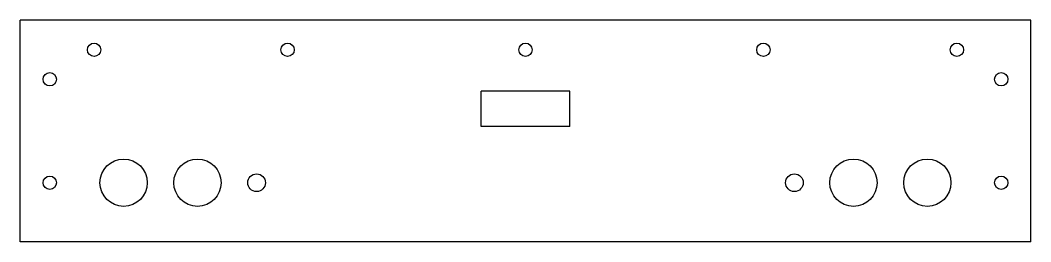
# Model space of a CAD drawing. Header units: millimetres. Extents: x -170 to 172, y -39 to 36.
import ezdxf

# ---------------------------------------------------------------- set-up
doc = ezdxf.new("R2010")
doc.units = ezdxf.units.MM

msp = doc.modelspace()

# ---------------------------------------------------------------- linework, layer by layer
at = {"color": 7, "linetype": 'Continuous'}
for p, q in [((172.36, 36.36), (-169.64, 36.36)), ((-169.64, -38.64), (-169.64, 36.36)), ((172.36, -38.64), (172.36, 36.36)), ((16.36, 12.36), (-13.64, 12.36)), ((-13.64, 0.36), (-13.64, 12.36)), ((16.36, 0.36), (16.36, 12.36)), ((16.36, 0.36), (-13.64, 0.36)), ((172.36, -38.64), (-169.64, -38.64))]:
    msp.add_line(p, q, dxfattribs=at)
for centre, radius in [((-144.64, 26.36), 2.25), ((-79.14, 26.36), 2.25), ((1.36, 26.36), 2.25), ((81.86, 26.36), 2.25), ((147.36, 26.36), 2.25), ((-159.64, 16.36), 2.25), ((162.36, 16.36), 2.25), ((-134.64, -18.64), 8), ((-109.64, -18.64), 8), ((112.36, -18.64), 8), ((137.36, -18.64), 8), ((-159.64, -18.64), 2.25), ((-89.64, -18.64), 3), ((92.36, -18.64), 3), ((162.36, -18.64), 2.25)]:
    msp.add_circle(centre, radius, dxfattribs=at)

doc.saveas('drawing.dxf')
